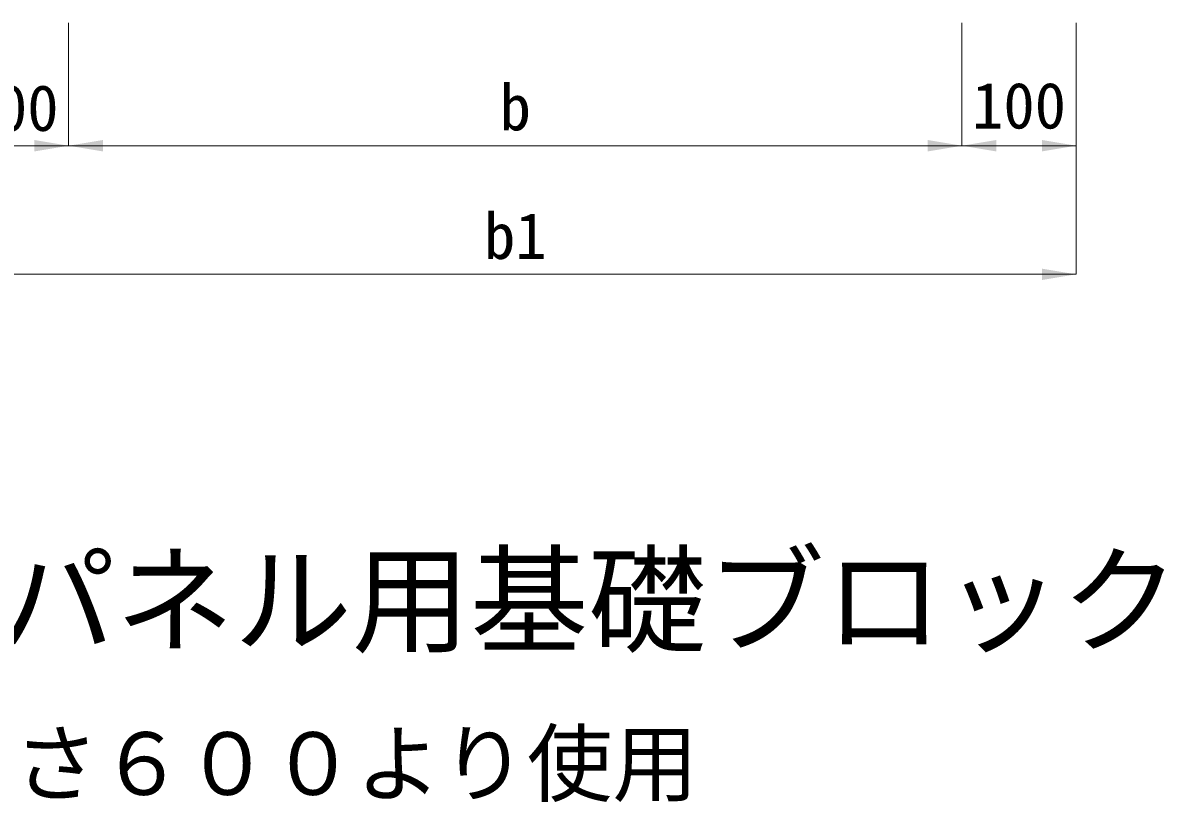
# Model space of a CAD drawing. Units: millimetres at full size; details may follow other scales. Extents: x 775 to 11990, y -20722 to -13297.
# Drawn here: x 1863 to 2863, y -19092 to -18409 of the extents above; entities that cross this region are included whole.
import ezdxf
from ezdxf.enums import TextEntityAlignment as Align

# ---------------------------------------------------------------- set-up
doc = ezdxf.new("R2010")
doc.units = ezdxf.units.MM
doc.header["$LTSCALE"] = 10
doc.layers.add('0_2', color=7, linetype='Continuous', lineweight=13)
doc.layers.add('寸法線', color=7, linetype='Continuous', lineweight=9)
doc.styles.add('ＭＳ ゴシック', font='')
doc.styles.get('ＭＳ ゴシック').set_extended_font_data('MS Gothic')

# ---------------------------------------------------------------- blocks, each defined once
blk = doc.blocks.new('filled_arrow')
at = {"color": 0, "linetype": 'Continuous', "lineweight": -2}
blk.add_solid([(7.5, 1.25), (0, 0), (7.5, -1.25)], dxfattribs=at)

msp = doc.modelspace()

# ---------------------------------------------------------------- linework, layer by layer
at = {"layer": '寸法線'}
for p, q in [((1902.7, -18408.53), (1902.7, -18516.22)), ((1902.7, -18408.53), (1902.7, -18516.22)), ((2685.7, -18408.53), (2685.7, -18516.22)), ((2685.7, -18408.53), (2685.7, -18516.22)), ((2785.7, -18408.53), (2785.7, -18516.22)), ((2785.7, -18408.53), (2785.7, -18628.95)), ((1802.7, -18516.22), (1902.7, -18516.22)), ((1902.7, -18516.22), (2685.7, -18516.22)), ((2685.7, -18516.22), (2785.7, -18516.22)), ((1802.7, -18628.95), (2785.7, -18628.95))]:
    msp.add_line(p, q, dxfattribs=at)

# ---------------------------------------------------------------- block references
at = {"layer": '寸法線', "xscale": 4, "yscale": 4, "rotation": 180}
for p in [(1902.7, -18516.22), (2685.7, -18516.22), (2785.7, -18516.22), (2785.7, -18628.95)]:
    msp.add_blockref('filled_arrow', p, dxfattribs=at)
at = {"layer": '寸法線', "xscale": 4, "yscale": 4}
for p in [(1902.7, -18516.22), (2685.7, -18516.22)]:
    msp.add_blockref('filled_arrow', p, dxfattribs=at)

# ---------------------------------------------------------------- texts
at = {"layer": '0_2', "style": 'ＭＳ ゴシック'}
for s, height, p in [('ＵＫパネル用基礎ブロック', 75.95, (1633.03, -18975.29)), ('有効高さ６００より使用', 54.99, (1629.28, -19101.68))]:
    msp.add_text(s, height=height, dxfattribs=at).set_placement(p, align=Align.BOTTOM_LEFT)
at = {"layer": '寸法線', "style": 'ＭＳ ゴシック'}
for s, p in [('100', (1852.7, -18483.09)), ('b', (2294.2, -18482.47)), ('100', (2735.7, -18480.99)), ('b1', (2294.2, -18595.2))]:
    msp.add_text(s, height=40.35, dxfattribs=at).set_placement(p, align=Align.MIDDLE_CENTER)

doc.saveas('drawing.dxf')
